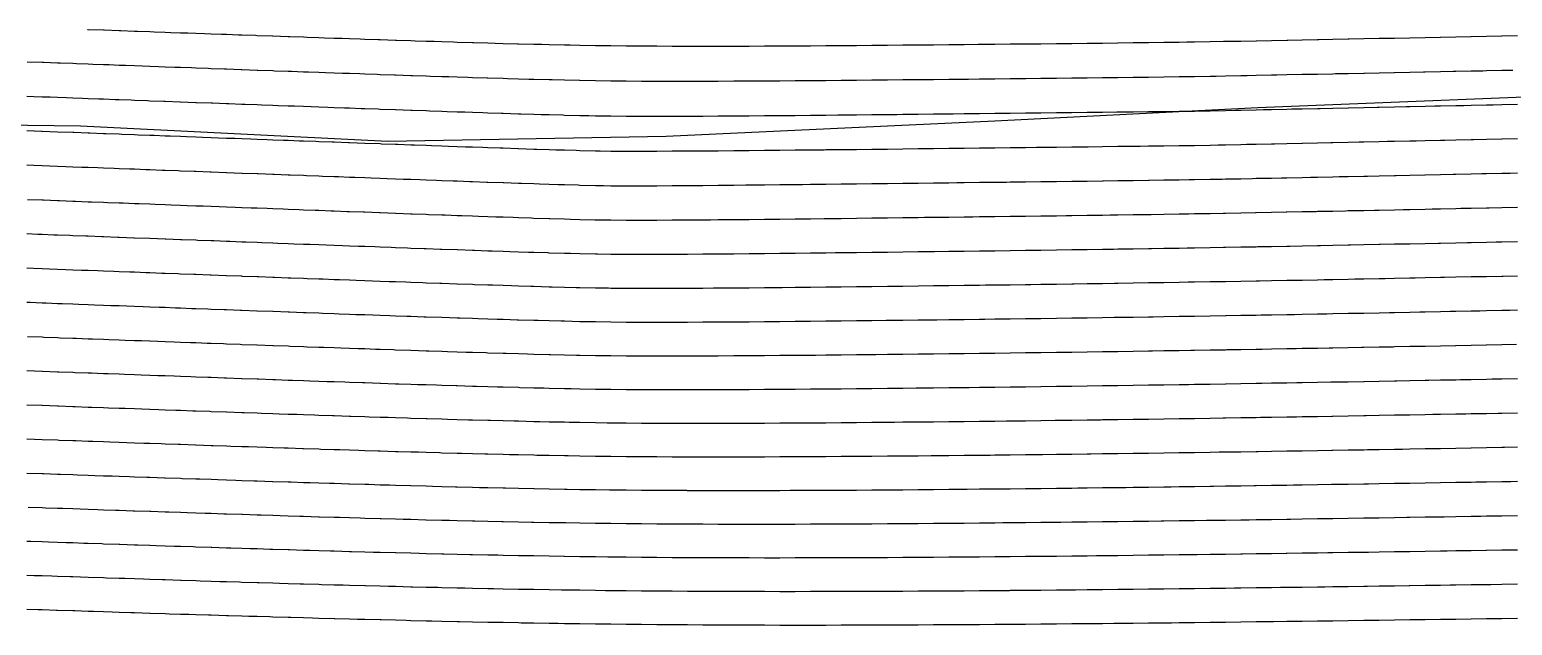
# Model space of a CAD drawing. Header units: metres. Extents: x 0 to 7092, y 40 to 458.
# Drawn here: x 582.7 to 887.8, y 40.5 to 163 of the extents above; entities that cross this region are included whole.
import ezdxf

# ---------------------------------------------------------------- set-up
doc = ezdxf.new("R2010")
doc.units = ezdxf.units.M

msp = doc.modelspace()

# ---------------------------------------------------------------- linework, layer by layer
at = {"color": 1}
msp.add_lwpolyline([(533.2, 143.97), (593.17, 143.22), (593.17, 143.22), (593.17, 143.22), (593.17, 143.22), (593.17, 143.22), (593.17, 143.22), (656.37, 140.05), (656.37, 140.05), (656.37, 140.05), (656.37, 140.05), (656.37, 140.05), (713.64, 141.08), (713.64, 141.08), (713.64, 141.08), (713.64, 141.08), (713.64, 141.08), (713.64, 141.08), (781.3, 144.23), (781.3, 144.23), (781.3, 144.23), (781.3, 144.23), (781.3, 144.23), (835.43, 146.99), (835.43, 146.99), (835.43, 146.99), (835.43, 146.99), (891.99, 149.23)], dxfattribs=at)
at = {"layer": 'Contour_Level_10'}
msp.add_lwpolyline([(888.81, 133.48), (887.36, 133.45), (885.65, 133.41), (882.48, 133.35), (881.48, 133.33), (879.32, 133.28), (876.16, 133.22), (875.61, 133.2), (873, 133.15), (869.84, 133.08), (869.74, 133.08), (866.68, 133.02), (863.88, 132.96), (863.51, 132.95), (860.35, 132.88), (858.01, 132.83), (857.19, 132.82), (854.03, 132.75), (852.13, 132.71), (850.87, 132.69), (847.71, 132.62), (846.23, 132.59), (844.54, 132.55), (841.38, 132.49), (840.3, 132.47), (838.22, 132.42), (835.06, 132.36), (834.29, 132.34), (831.9, 132.29), (828.73, 132.23), (828.07, 132.22), (825.57, 132.17), (822.41, 132.12), (821.25, 132.1), (819.25, 132.06), (816.09, 132.02), (813.05, 131.97), (812.93, 131.97), (809.76, 131.93), (806.6, 131.89), (803.62, 131.85), (803.44, 131.85), (800.28, 131.81), (797.12, 131.77), (793.96, 131.73), (793.74, 131.73), (790.79, 131.69), (787.63, 131.65), (784.47, 131.61), (783.67, 131.6), (781.31, 131.57), (778.15, 131.54), (774.98, 131.5), (773.47, 131.48), (771.82, 131.46), (768.66, 131.42), (765.5, 131.39), (763.14, 131.36), (762.34, 131.35), (759.18, 131.31), (756.01, 131.27), (752.85, 131.24), (752.6, 131.23), (749.69, 131.2), (746.53, 131.16), (743.37, 131.13), (741.7, 131.11), (740.21, 131.09), (737.04, 131.06), (733.88, 131.03), (730.72, 130.99), (730.07, 130.99), (727.56, 130.96), (724.4, 130.93), (721.23, 130.91), (718.07, 130.88), (716.12, 130.86), (714.91, 130.86), (711.75, 130.84), (708.59, 130.82), (705.43, 130.82), (702.26, 130.84), (700.76, 130.86), (699.1, 130.9), (695.94, 130.98), (695.57, 130.99), (692.78, 131.07), (691.45, 131.11), (689.62, 131.17), (687.6, 131.23), (686.46, 131.27), (683.9, 131.36), (683.29, 131.38), (680.3, 131.48), (680.13, 131.49), (676.97, 131.6), (676.76, 131.6), (673.81, 131.71), (673.28, 131.73), (670.65, 131.82), (669.83, 131.85), (667.48, 131.93), (666.41, 131.97), (664.32, 132.05), (663.02, 132.1), (661.16, 132.16), (659.65, 132.22), (658, 132.28), (656.29, 132.34), (654.84, 132.4), (652.94, 132.47), (651.68, 132.51), (649.6, 132.59), (648.51, 132.63), (646.27, 132.71), (645.35, 132.75), (642.95, 132.83), (642.19, 132.86), (639.64, 132.96), (639.03, 132.98), (636.33, 133.08), (635.87, 133.1), (633.02, 133.2), (632.71, 133.22), (629.72, 133.33), (629.54, 133.33), (626.42, 133.45), (626.38, 133.45), (623.22, 133.57), (623.12, 133.57), (620.06, 133.69), (619.82, 133.7), (616.9, 133.81), (616.53, 133.82), (613.73, 133.92), (613.23, 133.94), (610.57, 134.04), (609.94, 134.07), (607.41, 134.16), (606.64, 134.19), (604.25, 134.28), (603.35, 134.31), (601.09, 134.4), (600.06, 134.44), (597.93, 134.52), (596.76, 134.56), (594.76, 134.63), (593.47, 134.68), (591.6, 134.75), (590.17, 134.8), (588.44, 134.87), (586.88, 134.93), (585.28, 134.99), (583.58, 135.05), (582.12, 135.11)], dxfattribs=at)
at = {"layer": 'Contour_Level_11'}
msp.add_lwpolyline([(888.81, 126.43), (885.65, 126.36), (883.04, 126.31), (882.48, 126.3), (879.32, 126.23), (877.15, 126.19), (876.16, 126.17), (873, 126.1), (871.26, 126.06), (869.84, 126.03), (866.68, 125.97), (865.36, 125.94), (863.51, 125.9), (860.35, 125.84), (859.42, 125.82), (857.19, 125.77), (854.03, 125.71), (853.45, 125.69), (850.87, 125.64), (847.71, 125.58), (847.41, 125.57), (844.54, 125.51), (841.38, 125.45), (841.27, 125.45), (838.22, 125.39), (835.06, 125.33), (834.95, 125.32), (831.9, 125.27), (828.73, 125.21), (828.3, 125.2), (825.57, 125.15), (822.41, 125.1), (821.13, 125.08), (819.25, 125.05), (816.09, 125), (813.47, 124.95), (812.93, 124.95), (809.76, 124.9), (806.6, 124.85), (805.06, 124.83), (803.44, 124.81), (800.28, 124.77), (797.12, 124.72), (796, 124.71), (793.96, 124.68), (790.79, 124.64), (787.63, 124.6), (786.51, 124.59), (784.47, 124.56), (781.31, 124.52), (778.15, 124.48), (776.76, 124.46), (774.98, 124.44), (771.82, 124.4), (768.66, 124.36), (766.8, 124.34), (765.5, 124.32), (762.34, 124.28), (759.18, 124.25), (756.65, 124.22), (756.01, 124.21), (752.85, 124.17), (749.69, 124.13), (746.53, 124.1), (746.2, 124.09), (743.37, 124.06), (740.21, 124.02), (737.04, 123.99), (735.21, 123.97), (733.88, 123.96), (730.72, 123.92), (727.56, 123.89), (724.4, 123.86), (722.79, 123.85), (721.23, 123.83), (718.07, 123.81), (714.91, 123.79), (711.75, 123.77), (708.59, 123.76), (705.43, 123.77), (702.26, 123.79), (699.1, 123.84), (698.97, 123.85), (695.94, 123.92), (694, 123.97), (692.78, 124), (689.76, 124.09), (689.62, 124.1), (686.46, 124.2), (685.88, 124.22), (683.29, 124.3), (682.18, 124.34), (680.13, 124.41), (678.59, 124.46), (676.97, 124.52), (675.07, 124.59), (673.81, 124.63), (671.6, 124.71), (670.65, 124.74), (668.17, 124.83), (667.48, 124.86), (664.78, 124.95), (664.32, 124.97), (661.4, 125.08), (661.16, 125.09), (658.05, 125.2), (658, 125.2), (654.84, 125.32), (654.71, 125.32), (651.68, 125.44), (651.38, 125.45), (648.51, 125.55), (648.06, 125.57), (645.35, 125.67), (644.75, 125.69), (642.19, 125.79), (641.44, 125.82), (639.03, 125.91), (638.14, 125.94), (635.87, 126.02), (634.85, 126.06), (632.71, 126.14), (631.55, 126.19), (629.54, 126.26), (628.26, 126.31), (626.38, 126.38), (624.97, 126.43), (623.22, 126.5), (621.68, 126.56), (620.06, 126.62), (618.4, 126.68), (616.9, 126.73), (615.11, 126.8), (613.73, 126.85), (611.83, 126.92), (610.57, 126.97), (608.54, 127.05), (607.41, 127.09), (605.26, 127.17), (604.25, 127.21), (601.97, 127.29), (601.09, 127.33), (598.69, 127.42), (597.93, 127.45), (595.4, 127.54), (594.76, 127.56), (592.11, 127.66), (591.6, 127.68), (588.82, 127.79), (588.44, 127.8), (585.54, 127.91), (585.28, 127.92), (582.25, 128.03)], dxfattribs=at)
at = {"layer": 'Contour_Level_12'}
msp.add_lwpolyline([(888.81, 119.38), (885.65, 119.32), (884.48, 119.29), (882.48, 119.25), (879.32, 119.18), (878.56, 119.17), (876.16, 119.12), (873, 119.05), (872.61, 119.05), (869.84, 118.99), (866.68, 118.92), (866.63, 118.92), (863.51, 118.86), (860.6, 118.8), (860.35, 118.79), (857.19, 118.73), (854.51, 118.68), (854.03, 118.67), (850.87, 118.6), (848.32, 118.55), (847.71, 118.54), (844.54, 118.48), (841.97, 118.43), (841.38, 118.42), (838.22, 118.36), (835.38, 118.31), (835.06, 118.3), (831.9, 118.24), (828.73, 118.19), (828.36, 118.18), (825.57, 118.14), (822.41, 118.09), (820.88, 118.06), (819.25, 118.03), (816.09, 117.98), (813.55, 117.94), (812.93, 117.93), (809.76, 117.88), (806.6, 117.83), (805.68, 117.81), (803.44, 117.78), (800.28, 117.73), (797.16, 117.69), (797.12, 117.69), (793.96, 117.65), (790.79, 117.6), (788.09, 117.57), (787.63, 117.56), (784.47, 117.52), (781.31, 117.48), (778.65, 117.44), (778.15, 117.44), (774.98, 117.4), (771.82, 117.36), (768.91, 117.32), (768.66, 117.32), (765.5, 117.28), (762.34, 117.24), (759.18, 117.2), (758.9, 117.2), (756.01, 117.16), (752.85, 117.13), (749.69, 117.09), (748.53, 117.08), (746.53, 117.05), (743.37, 117.02), (740.21, 116.98), (737.55, 116.95), (737.04, 116.95), (733.88, 116.91), (730.72, 116.88), (727.56, 116.85), (724.95, 116.83), (724.4, 116.82), (721.23, 116.8), (718.07, 116.78), (714.91, 116.76), (711.75, 116.75), (708.59, 116.75), (705.43, 116.76), (702.26, 116.79), (699.55, 116.83), (699.1, 116.84), (695.94, 116.9), (693.96, 116.95), (692.78, 116.98), (689.62, 117.07), (689.42, 117.08), (686.46, 117.16), (685.37, 117.2), (683.29, 117.26), (681.53, 117.32), (680.13, 117.37), (677.85, 117.44), (676.97, 117.47), (674.26, 117.57), (673.81, 117.58), (670.74, 117.69), (670.65, 117.69), (667.48, 117.81), (667.27, 117.81), (664.32, 117.92), (663.85, 117.94), (661.16, 118.03), (660.45, 118.06), (658, 118.15), (657.07, 118.18), (654.84, 118.26), (653.71, 118.31), (651.68, 118.38), (650.37, 118.43), (648.51, 118.5), (647.04, 118.55), (645.35, 118.61), (643.71, 118.68), (642.19, 118.73), (640.4, 118.8), (639.03, 118.85), (637.08, 118.92), (635.87, 118.97), (633.78, 119.05), (632.71, 119.09), (630.48, 119.17), (629.54, 119.2), (627.18, 119.29), (626.38, 119.32), (623.89, 119.41), (623.22, 119.44), (620.59, 119.54), (620.06, 119.56), (617.3, 119.66), (616.9, 119.68), (614.01, 119.78), (613.73, 119.79), (610.72, 119.91), (610.57, 119.91), (607.43, 120.03), (607.41, 120.03), (604.25, 120.15), (604.14, 120.15), (601.09, 120.27), (600.86, 120.28), (597.93, 120.39), (597.57, 120.4), (594.76, 120.5), (594.28, 120.52), (591.6, 120.62), (590.99, 120.65), (588.44, 120.74), (587.7, 120.77), (585.28, 120.86), (584.41, 120.89), (582.12, 120.98)], dxfattribs=at)
at = {"layer": 'Contour_Level_13'}
msp.add_lwpolyline([(888.81, 112.33), (885.86, 112.27), (885.65, 112.27), (882.48, 112.2), (879.86, 112.15), (879.32, 112.14), (876.16, 112.07), (873.83, 112.03), (873, 112.01), (869.84, 111.95), (867.75, 111.9), (866.68, 111.88), (863.51, 111.82), (861.61, 111.78), (860.35, 111.76), (857.19, 111.69), (855.39, 111.66), (854.03, 111.63), (850.87, 111.57), (849.04, 111.53), (847.71, 111.51), (844.54, 111.45), (842.52, 111.41), (841.38, 111.39), (838.22, 111.33), (835.74, 111.29), (835.06, 111.28), (831.9, 111.22), (828.73, 111.17), (828.59, 111.17), (825.57, 111.12), (822.41, 111.06), (821.07, 111.04), (819.25, 111.01), (816.09, 110.96), (813.69, 110.92), (812.93, 110.91), (809.76, 110.86), (806.6, 110.81), (805.92, 110.8), (803.44, 110.76), (800.28, 110.71), (797.58, 110.67), (797.12, 110.67), (793.96, 110.62), (790.79, 110.58), (788.72, 110.55), (787.63, 110.53), (784.47, 110.49), (781.31, 110.45), (779.41, 110.43), (778.15, 110.41), (774.98, 110.37), (771.82, 110.33), (769.72, 110.3), (768.66, 110.29), (765.5, 110.25), (762.34, 110.21), (759.64, 110.18), (759.18, 110.17), (756.01, 110.14), (752.85, 110.1), (749.69, 110.06), (749.04, 110.06), (746.53, 110.03), (743.37, 109.99), (740.21, 109.96), (737.56, 109.93), (737.04, 109.93), (733.88, 109.9), (730.72, 109.87), (727.56, 109.84), (724.4, 109.82), (723.44, 109.81), (721.23, 109.8), (718.07, 109.78), (714.91, 109.77), (711.75, 109.76), (708.59, 109.76), (705.43, 109.78), (702.26, 109.8), (701.82, 109.81), (699.1, 109.85), (695.94, 109.91), (695.13, 109.93), (692.78, 109.99), (690.19, 110.06), (689.62, 110.07), (686.46, 110.16), (685.85, 110.18), (683.29, 110.26), (681.82, 110.3), (680.13, 110.36), (677.97, 110.43), (676.97, 110.46), (674.25, 110.55), (673.81, 110.56), (670.65, 110.67), (670.63, 110.67), (667.48, 110.78), (667.07, 110.8), (664.32, 110.89), (663.57, 110.92), (661.16, 111), (660.1, 111.04), (658, 111.12), (656.67, 111.17), (654.84, 111.23), (653.26, 111.29), (651.68, 111.35), (649.86, 111.41), (648.51, 111.46), (646.49, 111.53), (645.35, 111.58), (643.13, 111.66), (642.19, 111.69), (639.78, 111.78), (639.03, 111.81), (636.44, 111.9), (635.87, 111.92), (633.1, 112.03), (632.71, 112.04), (629.78, 112.15), (629.54, 112.16), (626.45, 112.27), (626.38, 112.28), (623.22, 112.39), (623.14, 112.4), (620.06, 112.51), (619.82, 112.52), (616.9, 112.63), (616.51, 112.64), (613.73, 112.75), (613.21, 112.77), (610.57, 112.86), (609.9, 112.89), (607.41, 112.98), (606.6, 113.01), (604.25, 113.1), (603.3, 113.14), (601.09, 113.22), (600, 113.26), (597.93, 113.34), (596.7, 113.38), (594.76, 113.45), (593.4, 113.5), (591.6, 113.57), (590.1, 113.63), (588.44, 113.69), (586.8, 113.75), (585.28, 113.81), (583.5, 113.87), (582.12, 113.93)], dxfattribs=at)
at = {"layer": 'Contour_Level_14'}
msp.add_lwpolyline([(888.81, 105.29), (887.23, 105.26), (885.65, 105.22), (882.48, 105.16), (881.12, 105.13), (879.32, 105.1), (876.16, 105.03), (874.97, 105.01), (873, 104.97), (869.84, 104.91), (868.77, 104.89), (866.68, 104.84), (863.51, 104.78), (862.5, 104.76), (860.35, 104.72), (857.19, 104.66), (856.13, 104.64), (854.03, 104.6), (850.87, 104.54), (849.64, 104.52), (847.71, 104.48), (844.54, 104.42), (842.97, 104.39), (841.38, 104.36), (838.22, 104.31), (836.08, 104.27), (835.06, 104.25), (831.9, 104.2), (828.91, 104.15), (828.73, 104.14), (825.57, 104.09), (822.41, 104.04), (821.48, 104.02), (819.25, 103.99), (816.09, 103.94), (813.85, 103.9), (812.93, 103.89), (809.76, 103.84), (806.6, 103.79), (805.88, 103.78), (803.44, 103.74), (800.28, 103.69), (797.48, 103.65), (797.12, 103.65), (793.96, 103.61), (790.79, 103.56), (788.58, 103.53), (787.63, 103.52), (784.47, 103.48), (781.31, 103.44), (779.21, 103.41), (778.15, 103.39), (774.98, 103.35), (771.82, 103.32), (769.36, 103.29), (768.66, 103.28), (765.5, 103.24), (762.34, 103.2), (759.18, 103.16), (758.97, 103.16), (756.01, 103.13), (752.85, 103.09), (749.69, 103.06), (747.77, 103.04), (746.53, 103.03), (743.37, 102.99), (740.21, 102.96), (737.04, 102.93), (735.03, 102.92), (733.88, 102.91), (730.72, 102.88), (727.56, 102.86), (724.4, 102.84), (721.23, 102.82), (718.07, 102.81), (714.91, 102.8), (711.75, 102.79), (708.59, 102.8), (705.43, 102.81), (702.26, 102.84), (699.1, 102.89), (697.59, 102.92), (695.94, 102.95), (692.78, 103.02), (692.04, 103.04), (689.62, 103.1), (687.32, 103.16), (686.46, 103.19), (683.29, 103.28), (682.99, 103.29), (680.13, 103.37), (678.93, 103.41), (676.97, 103.47), (675.02, 103.53), (673.81, 103.57), (671.23, 103.65), (670.65, 103.67), (667.53, 103.78), (667.48, 103.78), (664.32, 103.89), (663.91, 103.9), (661.16, 104), (660.34, 104.02), (658, 104.11), (656.81, 104.15), (654.84, 104.22), (653.31, 104.27), (651.68, 104.33), (649.84, 104.39), (648.51, 104.44), (646.4, 104.52), (645.35, 104.55), (642.98, 104.64), (642.19, 104.67), (639.57, 104.76), (639.03, 104.78), (636.18, 104.89), (635.87, 104.9), (632.8, 105.01), (632.71, 105.01), (629.54, 105.13), (629.43, 105.13), (626.38, 105.24), (626.07, 105.26), (623.22, 105.36), (622.72, 105.38), (620.06, 105.48), (619.37, 105.5), (616.9, 105.59), (616.03, 105.62), (613.73, 105.71), (612.69, 105.75), (610.57, 105.83), (609.36, 105.87), (607.41, 105.94), (606.03, 105.99), (604.25, 106.06), (602.7, 106.12), (601.09, 106.18), (599.38, 106.24), (597.93, 106.29), (596.06, 106.36), (594.76, 106.41), (592.74, 106.49), (591.6, 106.53), (589.42, 106.61), (588.44, 106.65), (586.11, 106.73), (585.28, 106.76), (582.79, 106.86), (582.12, 106.88)], dxfattribs=at)
at = {"layer": 'Contour_Level_15'}
msp.add_lwpolyline([(888.61, 98.24), (885.65, 98.18), (882.48, 98.12), (882.36, 98.11), (879.32, 98.05), (876.16, 97.99), (876.07, 97.99), (873, 97.93), (869.84, 97.87), (869.72, 97.87), (866.68, 97.81), (863.51, 97.75), (863.29, 97.74), (860.35, 97.69), (857.19, 97.63), (856.76, 97.62), (854.03, 97.57), (850.87, 97.51), (850.1, 97.5), (847.71, 97.45), (844.54, 97.4), (843.28, 97.38), (841.38, 97.34), (838.22, 97.29), (836.27, 97.25), (835.06, 97.23), (831.9, 97.18), (829.06, 97.13), (828.73, 97.12), (825.57, 97.07), (822.41, 97.02), (821.64, 97.01), (819.25, 96.97), (816.09, 96.92), (813.71, 96.88), (812.93, 96.87), (809.76, 96.82), (806.6, 96.78), (805.46, 96.76), (803.44, 96.73), (800.28, 96.69), (797.12, 96.64), (796.83, 96.64), (793.96, 96.6), (790.79, 96.55), (787.74, 96.51), (787.63, 96.51), (784.47, 96.47), (781.31, 96.43), (778.15, 96.39), (778.11, 96.39), (774.98, 96.35), (771.82, 96.31), (768.66, 96.28), (767.86, 96.27), (765.5, 96.24), (762.34, 96.2), (759.18, 96.17), (756.8, 96.14), (756.01, 96.14), (752.85, 96.1), (749.69, 96.07), (746.53, 96.04), (744.39, 96.02), (743.37, 96.01), (740.21, 95.98), (737.04, 95.96), (733.88, 95.93), (730.72, 95.91), (728.34, 95.9), (727.56, 95.89), (724.4, 95.88), (721.23, 95.86), (718.07, 95.85), (714.91, 95.85), (711.75, 95.85), (708.59, 95.86), (705.43, 95.87), (702.26, 95.9), (702.15, 95.9), (699.1, 95.94), (695.94, 96.01), (695.22, 96.02), (692.78, 96.07), (689.89, 96.14), (689.62, 96.15), (686.46, 96.23), (685.16, 96.27), (683.29, 96.32), (680.75, 96.39), (680.13, 96.41), (676.97, 96.5), (676.57, 96.51), (673.81, 96.6), (672.55, 96.64), (670.65, 96.7), (668.66, 96.76), (667.48, 96.8), (664.86, 96.88), (664.32, 96.9), (661.16, 97.01), (661.14, 97.01), (658, 97.11), (657.48, 97.13), (654.84, 97.22), (653.87, 97.25), (651.68, 97.33), (650.29, 97.38), (648.51, 97.44), (646.76, 97.5), (645.35, 97.55), (643.25, 97.62), (642.19, 97.66), (639.77, 97.74), (639.03, 97.77), (636.3, 97.87), (635.87, 97.88), (632.86, 97.99), (632.71, 98), (629.54, 98.11), (629.43, 98.11), (626.38, 98.22), (626.01, 98.24), (623.22, 98.34), (622.61, 98.36), (620.06, 98.45), (619.21, 98.48), (616.9, 98.57), (615.83, 98.61), (613.73, 98.68), (612.45, 98.73), (610.57, 98.8), (609.08, 98.85), (607.41, 98.91), (605.71, 98.98), (604.25, 99.03), (602.35, 99.1), (601.09, 99.15), (599, 99.22), (597.93, 99.26), (595.65, 99.35), (594.76, 99.38), (592.3, 99.47), (591.6, 99.49), (588.96, 99.59), (588.44, 99.61), (585.61, 99.71), (585.28, 99.73), (582.28, 99.84)], dxfattribs=at)
at = {"layer": 'Contour_Level_16'}
msp.add_lwpolyline([(888.81, 91.2), (885.65, 91.14), (883.6, 91.1), (882.48, 91.07), (879.32, 91.01), (877.13, 90.97), (876.16, 90.95), (873, 90.89), (870.6, 90.85), (869.84, 90.84), (866.68, 90.78), (863.99, 90.73), (863.51, 90.72), (860.35, 90.66), (857.28, 90.6), (857.19, 90.6), (854.03, 90.54), (850.87, 90.49), (850.44, 90.48), (847.71, 90.43), (844.54, 90.38), (843.43, 90.36), (841.38, 90.32), (838.22, 90.27), (836.25, 90.23), (835.06, 90.21), (831.9, 90.16), (828.86, 90.11), (828.73, 90.11), (825.57, 90.06), (822.41, 90.01), (821.17, 89.99), (819.25, 89.96), (816.09, 89.91), (813.06, 89.86), (812.93, 89.86), (809.76, 89.82), (806.6, 89.77), (804.54, 89.74), (803.44, 89.73), (800.28, 89.68), (797.12, 89.64), (795.6, 89.62), (793.96, 89.6), (790.79, 89.56), (787.63, 89.51), (786.14, 89.5), (784.47, 89.47), (781.31, 89.44), (778.15, 89.4), (776.03, 89.37), (774.98, 89.36), (771.82, 89.32), (768.66, 89.29), (765.5, 89.25), (765.08, 89.25), (762.34, 89.22), (759.18, 89.19), (756.01, 89.16), (752.85, 89.13), (752.81, 89.13), (749.69, 89.1), (746.53, 89.07), (743.37, 89.04), (740.21, 89.02), (737.61, 89), (737.04, 89), (733.88, 88.98), (730.72, 88.96), (727.56, 88.95), (724.4, 88.94), (721.23, 88.93), (718.07, 88.92), (714.91, 88.92), (711.75, 88.93), (708.59, 88.94), (705.43, 88.96), (702.26, 88.99), (701.12, 89), (699.1, 89.03), (695.94, 89.09), (694.09, 89.13), (692.78, 89.15), (689.62, 89.22), (688.53, 89.25), (686.46, 89.3), (683.56, 89.37), (683.29, 89.38), (680.13, 89.46), (678.98, 89.5), (676.97, 89.55), (674.63, 89.62), (673.81, 89.64), (670.65, 89.74), (670.46, 89.74), (667.48, 89.83), (666.44, 89.86), (664.32, 89.93), (662.52, 89.99), (661.16, 90.03), (658.68, 90.11), (658, 90.13), (654.91, 90.23), (654.84, 90.24), (651.68, 90.34), (651.21, 90.36), (648.51, 90.45), (647.55, 90.48), (645.35, 90.55), (643.93, 90.6), (642.19, 90.66), (640.35, 90.73), (639.03, 90.77), (636.79, 90.85), (635.87, 90.88), (633.26, 90.97), (632.71, 90.99), (629.76, 91.1), (629.54, 91.1), (626.38, 91.22), (626.27, 91.22), (623.22, 91.33), (622.8, 91.34), (620.06, 91.44), (619.35, 91.47), (616.9, 91.55), (615.9, 91.59), (613.73, 91.67), (612.47, 91.71), (610.57, 91.78), (609.05, 91.83), (607.41, 91.89), (605.64, 91.96), (604.25, 92.01), (602.24, 92.08), (601.09, 92.12), (598.84, 92.2), (597.93, 92.24), (595.45, 92.33), (594.76, 92.35), (592.07, 92.45), (591.6, 92.47), (588.69, 92.57), (588.44, 92.58), (585.32, 92.7), (585.28, 92.7), (582.12, 92.81)], dxfattribs=at)
at = {"layer": 'Contour_Level_17'}
msp.add_lwpolyline([(888.81, 84.15), (885.65, 84.09), (884.86, 84.08), (882.48, 84.03), (879.32, 83.98), (878.18, 83.95), (876.16, 83.92), (873, 83.86), (871.44, 83.83), (869.84, 83.8), (866.68, 83.75), (864.62, 83.71), (863.51, 83.69), (860.35, 83.63), (857.69, 83.59), (857.19, 83.58), (854.03, 83.52), (850.87, 83.47), (850.63, 83.46), (847.71, 83.41), (844.54, 83.36), (843.4, 83.34), (841.38, 83.31), (838.22, 83.25), (835.98, 83.22), (835.06, 83.2), (831.9, 83.15), (828.73, 83.1), (828.31, 83.09), (825.57, 83.05), (822.41, 83), (820.33, 82.97), (819.25, 82.95), (816.09, 82.91), (812.93, 82.86), (811.94, 82.85), (809.76, 82.82), (806.6, 82.77), (803.44, 82.73), (803.1, 82.72), (800.28, 82.69), (797.12, 82.64), (793.96, 82.6), (793.74, 82.6), (790.79, 82.56), (787.63, 82.52), (784.47, 82.49), (783.73, 82.48), (781.31, 82.45), (778.15, 82.41), (774.98, 82.38), (772.85, 82.35), (771.82, 82.34), (768.66, 82.31), (765.5, 82.28), (762.34, 82.25), (760.66, 82.23), (759.18, 82.22), (756.01, 82.19), (752.85, 82.16), (749.69, 82.14), (746.53, 82.11), (745.84, 82.11), (743.37, 82.09), (740.21, 82.07), (737.04, 82.05), (733.88, 82.04), (730.72, 82.03), (727.56, 82.02), (724.4, 82.01), (721.23, 82.01), (718.07, 82.01), (714.91, 82.01), (711.75, 82.02), (708.59, 82.04), (705.43, 82.07), (702.26, 82.1), (701.53, 82.11), (699.1, 82.14), (695.94, 82.19), (693.68, 82.23), (692.78, 82.25), (689.62, 82.31), (687.66, 82.35), (686.46, 82.38), (683.29, 82.46), (682.39, 82.48), (680.13, 82.53), (677.55, 82.6), (676.97, 82.62), (673.81, 82.7), (673, 82.72), (670.65, 82.79), (668.67, 82.85), (667.48, 82.88), (664.48, 82.97), (664.32, 82.97), (661.16, 83.07), (660.42, 83.09), (658, 83.17), (656.46, 83.22), (654.84, 83.27), (652.58, 83.34), (651.68, 83.37), (648.77, 83.46), (648.51, 83.47), (645.35, 83.57), (645.02, 83.59), (642.19, 83.68), (641.31, 83.71), (639.03, 83.79), (637.65, 83.83), (635.87, 83.89), (634.02, 83.95), (632.71, 84), (630.42, 84.08), (629.54, 84.11), (626.84, 84.2), (626.38, 84.22), (623.29, 84.32), (623.22, 84.33), (620.06, 84.44), (619.76, 84.45), (616.9, 84.55), (616.25, 84.57), (613.73, 84.66), (612.76, 84.69), (610.57, 84.77), (609.28, 84.82), (607.41, 84.88), (605.81, 84.94), (604.25, 85), (602.36, 85.06), (601.09, 85.11), (598.91, 85.19), (597.93, 85.22), (595.47, 85.31), (594.76, 85.33), (592.05, 85.43), (591.6, 85.45), (588.63, 85.56), (588.44, 85.56), (585.28, 85.68), (585.21, 85.68), (582.12, 85.79)], dxfattribs=at)
at = {"layer": 'Contour_Level_18'}
msp.add_lwpolyline([(888.81, 77.11), (886.16, 77.06), (885.65, 77.05), (882.48, 76.99), (879.32, 76.94), (879.23, 76.94), (876.16, 76.88), (873, 76.83), (872.24, 76.81), (869.84, 76.77), (866.68, 76.72), (865.17, 76.69), (863.51, 76.66), (860.35, 76.61), (857.99, 76.57), (857.19, 76.55), (854.03, 76.5), (850.87, 76.45), (850.67, 76.44), (847.71, 76.4), (844.54, 76.34), (843.17, 76.32), (841.38, 76.29), (838.22, 76.24), (835.46, 76.2), (835.06, 76.19), (831.9, 76.14), (828.73, 76.09), (827.47, 76.08), (825.57, 76.05), (822.41, 76), (819.25, 75.95), (819.14, 75.95), (816.09, 75.91), (812.93, 75.86), (810.36, 75.83), (809.76, 75.82), (806.6, 75.78), (803.44, 75.74), (801.06, 75.71), (800.28, 75.7), (797.12, 75.66), (793.96, 75.62), (791.12, 75.58), (790.79, 75.58), (787.63, 75.54), (784.47, 75.51), (781.31, 75.47), (780.31, 75.46), (778.15, 75.44), (774.98, 75.4), (771.82, 75.37), (768.66, 75.34), (768.21, 75.34), (765.5, 75.31), (762.34, 75.28), (759.18, 75.26), (756.01, 75.23), (753.65, 75.21), (752.85, 75.21), (749.69, 75.19), (746.53, 75.17), (743.37, 75.15), (740.21, 75.13), (737.04, 75.12), (733.88, 75.11), (730.72, 75.1), (727.56, 75.09), (724.4, 75.09), (721.23, 75.09), (718.07, 75.1), (714.91, 75.11), (711.75, 75.13), (708.59, 75.15), (705.43, 75.17), (702.26, 75.21), (701.84, 75.21), (699.1, 75.25), (695.94, 75.3), (693.49, 75.34), (692.78, 75.35), (689.62, 75.41), (687.04, 75.46), (686.46, 75.47), (683.29, 75.54), (681.45, 75.58), (680.13, 75.61), (676.97, 75.69), (676.35, 75.71), (673.81, 75.77), (671.59, 75.83), (670.65, 75.85), (667.48, 75.94), (667.06, 75.95), (664.32, 76.03), (662.72, 76.08), (661.16, 76.12), (658.52, 76.2), (658, 76.21), (654.84, 76.31), (654.42, 76.32), (651.68, 76.41), (650.43, 76.44), (648.51, 76.5), (646.51, 76.57), (645.35, 76.6), (642.65, 76.69), (642.19, 76.71), (639.03, 76.81), (638.85, 76.81), (635.87, 76.91), (635.1, 76.94), (632.71, 77.02), (631.39, 77.06), (629.54, 77.12), (627.72, 77.18), (626.38, 77.23), (624.07, 77.31), (623.22, 77.34), (620.45, 77.43), (620.06, 77.44), (616.9, 77.55), (616.86, 77.55), (613.73, 77.66), (613.29, 77.68), (610.57, 77.77), (609.74, 77.8), (607.41, 77.88), (606.21, 77.92), (604.25, 77.99), (602.69, 78.05), (601.09, 78.1), (599.19, 78.17), (597.93, 78.21), (595.7, 78.29), (594.76, 78.32), (592.22, 78.41), (591.6, 78.44), (588.75, 78.54), (588.44, 78.55), (585.29, 78.66), (585.28, 78.66), (582.12, 78.77)], dxfattribs=at)
at = {"layer": 'Contour_Level_19'}
msp.add_lwpolyline([(888.81, 70.06), (887.48, 70.04), (885.65, 70.01), (882.48, 69.96), (880.27, 69.92), (879.32, 69.9), (876.16, 69.85), (873, 69.8), (873, 69.8), (869.84, 69.74), (866.68, 69.69), (865.65, 69.67), (863.51, 69.64), (860.35, 69.59), (858.18, 69.55), (857.19, 69.53), (854.03, 69.48), (850.87, 69.43), (850.56, 69.43), (847.71, 69.38), (844.54, 69.33), (842.75, 69.3), (841.38, 69.28), (838.22, 69.23), (835.06, 69.19), (834.69, 69.18), (831.9, 69.14), (828.73, 69.09), (826.32, 69.06), (825.57, 69.05), (822.41, 69), (819.25, 68.96), (817.55, 68.93), (816.09, 68.91), (812.93, 68.87), (809.76, 68.83), (808.28, 68.81), (806.6, 68.79), (803.44, 68.75), (800.28, 68.71), (798.37, 68.69), (797.12, 68.67), (793.96, 68.64), (790.79, 68.6), (787.63, 68.56), (787.62, 68.56), (784.47, 68.53), (781.31, 68.5), (778.15, 68.47), (775.58, 68.44), (774.98, 68.44), (771.82, 68.41), (768.66, 68.38), (765.5, 68.35), (762.34, 68.33), (761.26, 68.32), (759.18, 68.3), (756.01, 68.28), (752.85, 68.26), (749.69, 68.24), (746.53, 68.23), (743.37, 68.21), (740.21, 68.2), (739.17, 68.2), (737.04, 68.19), (733.88, 68.18), (730.72, 68.18), (727.56, 68.18), (724.4, 68.18), (721.23, 68.18), (718.07, 68.19), (717.95, 68.2), (714.91, 68.21), (711.75, 68.23), (708.59, 68.25), (705.43, 68.28), (702.26, 68.31), (701.98, 68.32), (699.1, 68.35), (695.94, 68.4), (693.31, 68.44), (692.78, 68.45), (689.62, 68.51), (686.5, 68.56), (686.46, 68.57), (683.29, 68.63), (680.62, 68.69), (680.13, 68.7), (676.97, 68.77), (675.29, 68.81), (673.81, 68.85), (670.65, 68.93), (670.3, 68.93), (667.48, 69.01), (665.6, 69.06), (664.32, 69.09), (661.16, 69.18), (661.09, 69.18), (658, 69.27), (656.75, 69.3), (654.84, 69.36), (652.52, 69.43), (651.68, 69.45), (648.51, 69.55), (648.4, 69.55), (645.35, 69.64), (644.37, 69.67), (642.19, 69.74), (640.42, 69.8), (639.03, 69.84), (636.52, 69.92), (635.87, 69.94), (632.71, 70.04), (632.68, 70.04), (629.54, 70.14), (628.88, 70.17), (626.38, 70.25), (625.13, 70.29), (623.22, 70.35), (621.42, 70.41), (620.06, 70.46), (617.73, 70.53), (616.9, 70.56), (614.07, 70.66), (613.73, 70.67), (610.57, 70.78), (610.44, 70.78), (607.41, 70.88), (606.83, 70.9), (604.25, 70.99), (603.24, 71.03), (601.09, 71.1), (599.67, 71.15), (597.93, 71.21), (596.12, 71.27), (594.76, 71.32), (592.58, 71.4), (591.6, 71.43), (589.05, 71.52), (588.44, 71.54), (585.54, 71.64), (585.28, 71.65), (582.12, 71.76)], dxfattribs=at)
at = {"layer": 'Contour_Level_20'}
msp.add_lwpolyline([(888.81, 63.02), (885.65, 62.97), (882.48, 62.92), (881.31, 62.9), (879.32, 62.87), (876.16, 62.82), (873.72, 62.78), (873, 62.77), (869.84, 62.72), (866.68, 62.66), (866.04, 62.65), (863.51, 62.61), (860.35, 62.56), (858.25, 62.53), (857.19, 62.51), (854.03, 62.47), (850.87, 62.42), (850.28, 62.41), (847.71, 62.37), (844.54, 62.32), (842.1, 62.29), (841.38, 62.27), (838.22, 62.23), (835.06, 62.18), (833.64, 62.16), (831.9, 62.14), (828.73, 62.09), (825.57, 62.05), (824.82, 62.04), (822.41, 62.01), (819.25, 61.96), (816.09, 61.92), (815.53, 61.92), (812.93, 61.88), (809.76, 61.84), (806.6, 61.8), (805.62, 61.79), (803.44, 61.77), (800.28, 61.73), (797.12, 61.69), (794.88, 61.67), (793.96, 61.66), (790.79, 61.63), (787.63, 61.59), (784.47, 61.56), (782.92, 61.55), (781.31, 61.53), (778.15, 61.5), (774.98, 61.47), (771.82, 61.45), (768.85, 61.42), (768.66, 61.42), (765.5, 61.4), (762.34, 61.38), (759.18, 61.36), (756.01, 61.34), (752.85, 61.32), (749.69, 61.3), (748.9, 61.3), (746.53, 61.29), (743.37, 61.28), (740.21, 61.27), (737.04, 61.26), (733.88, 61.26), (730.72, 61.26), (727.56, 61.26), (724.4, 61.27), (721.23, 61.28), (718.07, 61.29), (716.35, 61.3), (714.91, 61.31), (711.75, 61.33), (708.59, 61.35), (705.43, 61.38), (702.26, 61.42), (701.92, 61.42), (699.1, 61.46), (695.94, 61.5), (693.04, 61.55), (692.78, 61.55), (689.62, 61.6), (686.46, 61.66), (685.98, 61.67), (683.29, 61.72), (680.13, 61.79), (679.83, 61.79), (676.97, 61.85), (674.27, 61.92), (673.81, 61.93), (670.65, 62), (669.1, 62.04), (667.48, 62.08), (664.32, 62.16), (664.21, 62.16), (661.16, 62.24), (659.55, 62.29), (658, 62.33), (655.06, 62.41), (654.84, 62.41), (651.68, 62.5), (650.71, 62.53), (648.51, 62.59), (646.47, 62.65), (645.35, 62.69), (642.32, 62.78), (642.19, 62.78), (639.03, 62.88), (638.27, 62.9), (635.87, 62.97), (634.28, 63.02), (632.71, 63.07), (630.35, 63.15), (629.54, 63.17), (626.47, 63.27), (626.38, 63.27), (623.22, 63.37), (622.64, 63.39), (620.06, 63.48), (618.85, 63.52), (616.9, 63.58), (615.09, 63.64), (613.73, 63.68), (611.37, 63.76), (610.57, 63.79), (607.67, 63.89), (607.41, 63.89), (604.25, 64), (604, 64.01), (601.09, 64.11), (600.36, 64.13), (597.93, 64.21), (596.73, 64.26), (594.76, 64.32), (593.13, 64.38), (591.6, 64.43), (589.54, 64.5), (588.44, 64.54), (585.97, 64.62), (585.28, 64.65), (582.41, 64.75)], dxfattribs=at)
at = {"layer": 'Contour_Level_21'}
msp.add_lwpolyline([(888.81, 55.98), (885.65, 55.93), (882.48, 55.89), (882.34, 55.88), (879.32, 55.84), (876.16, 55.79), (874.39, 55.76), (873, 55.74), (869.84, 55.69), (866.68, 55.64), (866.36, 55.64), (863.51, 55.59), (860.35, 55.55), (858.19, 55.51), (857.19, 55.5), (854.03, 55.45), (850.87, 55.41), (849.83, 55.39), (847.71, 55.36), (844.54, 55.31), (841.38, 55.27), (841.23, 55.27), (838.22, 55.23), (835.06, 55.18), (832.29, 55.14), (831.9, 55.14), (828.73, 55.1), (825.57, 55.06), (822.92, 55.02), (822.41, 55.01), (819.25, 54.97), (816.09, 54.94), (812.98, 54.9), (812.93, 54.9), (809.76, 54.86), (806.6, 54.82), (803.44, 54.79), (802.23, 54.77), (800.28, 54.75), (797.12, 54.72), (793.96, 54.69), (790.79, 54.66), (790.34, 54.65), (787.63, 54.63), (784.47, 54.6), (781.31, 54.57), (778.15, 54.54), (776.47, 54.53), (774.98, 54.52), (771.82, 54.49), (768.66, 54.47), (765.5, 54.45), (762.34, 54.43), (759.18, 54.41), (757.9, 54.41), (756.01, 54.4), (752.85, 54.38), (749.69, 54.37), (746.53, 54.36), (743.37, 54.35), (740.21, 54.35), (737.04, 54.34), (733.88, 54.34), (730.72, 54.35), (727.56, 54.35), (724.4, 54.36), (721.23, 54.37), (718.07, 54.39), (715.02, 54.41), (714.91, 54.41), (711.75, 54.43), (708.59, 54.46), (705.43, 54.49), (702.26, 54.52), (701.65, 54.53), (699.1, 54.56), (695.94, 54.6), (692.78, 54.65), (692.65, 54.65), (689.62, 54.7), (686.46, 54.76), (685.39, 54.77), (683.29, 54.81), (680.13, 54.88), (679.03, 54.9), (676.97, 54.94), (673.81, 55.01), (673.26, 55.02), (670.65, 55.08), (667.91, 55.14), (667.48, 55.15), (664.32, 55.23), (662.87, 55.27), (661.16, 55.31), (658.05, 55.39), (658, 55.39), (654.84, 55.48), (653.43, 55.51), (651.68, 55.56), (648.94, 55.64), (648.51, 55.65), (645.35, 55.74), (644.59, 55.76), (642.19, 55.83), (640.34, 55.88), (639.03, 55.92), (636.18, 56.01), (635.87, 56.02), (632.71, 56.11), (632.1, 56.13), (629.54, 56.21), (628.08, 56.25), (626.38, 56.3), (624.12, 56.38), (623.22, 56.4), (620.2, 56.5), (620.06, 56.5), (616.9, 56.6), (616.34, 56.62), (613.73, 56.71), (612.52, 56.74), (610.57, 56.81), (608.73, 56.87), (607.41, 56.91), (604.97, 56.99), (604.25, 57.01), (601.23, 57.11), (601.09, 57.12), (597.93, 57.22), (597.53, 57.24), (594.76, 57.33), (593.85, 57.36), (591.6, 57.44), (590.19, 57.48), (588.44, 57.54), (586.55, 57.61), (585.28, 57.65), (582.93, 57.73), (582.12, 57.76)], dxfattribs=at)
at = {"layer": 'Contour_Level_22'}
msp.add_lwpolyline([(888.81, 48.95), (885.65, 48.9), (883.37, 48.86), (882.48, 48.85), (879.32, 48.81), (876.16, 48.76), (875.02, 48.74), (873, 48.71), (869.84, 48.67), (866.68, 48.62), (866.57, 48.62), (863.51, 48.57), (860.35, 48.53), (857.98, 48.5), (857.19, 48.48), (854.03, 48.44), (850.87, 48.4), (849.18, 48.37), (847.71, 48.35), (844.54, 48.31), (841.38, 48.27), (840.08, 48.25), (838.22, 48.22), (835.06, 48.18), (831.9, 48.14), (830.58, 48.13), (828.73, 48.1), (825.57, 48.06), (822.41, 48.03), (820.55, 48), (819.25, 47.99), (816.09, 47.95), (812.93, 47.91), (809.79, 47.88), (809.76, 47.88), (806.6, 47.85), (803.44, 47.81), (800.28, 47.78), (797.92, 47.76), (797.12, 47.75), (793.96, 47.72), (790.79, 47.69), (787.63, 47.66), (784.47, 47.64), (784.28, 47.63), (781.31, 47.61), (778.15, 47.59), (774.98, 47.56), (771.82, 47.54), (768.66, 47.52), (766.72, 47.51), (765.5, 47.5), (762.34, 47.49), (759.18, 47.47), (756.01, 47.46), (752.85, 47.45), (749.69, 47.44), (746.53, 47.43), (743.37, 47.43), (740.21, 47.42), (737.04, 47.42), (733.88, 47.43), (730.72, 47.43), (727.56, 47.44), (724.4, 47.45), (721.23, 47.46), (718.07, 47.48), (714.91, 47.5), (713.85, 47.51), (711.75, 47.53), (708.59, 47.55), (705.43, 47.59), (702.26, 47.62), (701.16, 47.63), (699.1, 47.66), (695.94, 47.7), (692.78, 47.75), (692.13, 47.76), (689.62, 47.8), (686.46, 47.85), (684.69, 47.88), (683.29, 47.9), (680.13, 47.96), (678.16, 48), (676.97, 48.03), (673.81, 48.09), (672.23, 48.13), (670.65, 48.16), (667.48, 48.23), (666.71, 48.25), (664.32, 48.3), (661.51, 48.37), (661.16, 48.38), (658, 48.46), (656.57, 48.5), (654.84, 48.54), (651.8, 48.62), (651.68, 48.62), (648.51, 48.71), (647.21, 48.74), (645.35, 48.79), (642.74, 48.86), (642.19, 48.88), (639.03, 48.97), (638.39, 48.99), (635.87, 49.06), (634.13, 49.11), (632.71, 49.15), (629.96, 49.23), (629.54, 49.25), (626.38, 49.34), (625.85, 49.36), (623.22, 49.44), (621.81, 49.48), (620.06, 49.53), (617.82, 49.6), (616.9, 49.63), (613.88, 49.73), (613.73, 49.73), (610.57, 49.83), (609.98, 49.85), (607.41, 49.93), (606.13, 49.97), (604.25, 50.03), (602.3, 50.1), (601.09, 50.14), (598.51, 50.22), (597.93, 50.24), (594.76, 50.34), (594.75, 50.34), (591.6, 50.45), (591.01, 50.47), (588.44, 50.55), (587.3, 50.59), (585.28, 50.66), (583.61, 50.71), (582.12, 50.76)], dxfattribs=at)
at = {"layer": 'Contour_Level_23'}
msp.add_lwpolyline([(888.81, 41.91), (885.65, 41.86), (884.39, 41.85), (882.48, 41.82), (879.32, 41.78), (876.16, 41.73), (875.58, 41.72), (873, 41.69), (869.84, 41.64), (866.69, 41.6), (866.68, 41.6), (863.51, 41.56), (860.35, 41.51), (857.62, 41.48), (857.19, 41.47), (854.03, 41.43), (850.87, 41.39), (848.3, 41.35), (847.71, 41.35), (844.54, 41.31), (841.38, 41.27), (838.63, 41.23), (838.22, 41.23), (835.06, 41.19), (831.9, 41.15), (828.73, 41.11), (828.48, 41.11), (825.57, 41.07), (822.41, 41.04), (819.25, 41), (817.63, 40.98), (816.09, 40.97), (812.93, 40.93), (809.76, 40.9), (806.6, 40.87), (805.78, 40.86), (803.44, 40.84), (800.28, 40.81), (797.12, 40.78), (793.96, 40.75), (792.3, 40.74), (790.79, 40.73), (787.63, 40.7), (784.47, 40.68), (781.31, 40.65), (778.15, 40.63), (775.57, 40.62), (774.98, 40.61), (771.82, 40.59), (768.66, 40.58), (765.5, 40.56), (762.34, 40.55), (759.18, 40.53), (756.01, 40.52), (752.85, 40.52), (749.69, 40.51), (746.53, 40.5), (743.37, 40.5), (740.21, 40.5), (737.04, 40.5), (733.88, 40.51), (730.72, 40.52), (727.56, 40.53), (724.4, 40.54), (721.23, 40.56), (718.07, 40.57), (714.91, 40.6), (712.53, 40.62), (711.75, 40.62), (708.59, 40.65), (705.43, 40.68), (702.26, 40.72), (700.45, 40.74), (699.1, 40.76), (695.94, 40.8), (692.78, 40.84), (691.43, 40.86), (689.62, 40.89), (686.46, 40.94), (683.87, 40.98), (683.29, 40.99), (680.13, 41.05), (677.19, 41.11), (676.97, 41.11), (673.81, 41.18), (671.12, 41.23), (670.65, 41.24), (667.48, 41.31), (665.47, 41.35), (664.32, 41.38), (661.16, 41.45), (660.14, 41.48), (658, 41.53), (655.06, 41.6), (654.84, 41.61), (651.68, 41.69), (650.19, 41.72), (648.51, 41.77), (645.47, 41.85), (645.35, 41.85), (642.19, 41.93), (640.91, 41.97), (639.03, 42.02), (636.45, 42.09), (635.87, 42.11), (632.71, 42.2), (632.1, 42.22), (629.54, 42.29), (627.83, 42.34), (626.38, 42.38), (623.64, 42.46), (623.22, 42.47), (620.06, 42.57), (619.52, 42.59), (616.9, 42.66), (615.46, 42.71), (613.73, 42.76), (611.44, 42.83), (610.57, 42.86), (607.48, 42.95), (607.41, 42.96), (604.25, 43.06), (603.55, 43.08), (601.09, 43.16), (599.67, 43.2), (597.93, 43.26), (595.82, 43.32), (594.76, 43.36), (592, 43.45), (591.6, 43.46), (588.44, 43.56), (588.2, 43.57), (585.28, 43.67), (584.44, 43.69), (582.12, 43.77)], dxfattribs=at)
at = {"layer": 'Contour_Level_6'}
msp.add_lwpolyline([(888.81, 161.71), (885.65, 161.65), (885.57, 161.65), (882.48, 161.59), (879.32, 161.52), (879.24, 161.52), (876.16, 161.46), (873, 161.4), (872.95, 161.4), (869.84, 161.34), (866.69, 161.28), (866.68, 161.28), (863.51, 161.21), (860.45, 161.15), (860.35, 161.15), (857.19, 161.09), (854.2, 161.03), (854.03, 161.03), (850.87, 160.96), (847.94, 160.91), (847.71, 160.9), (844.54, 160.84), (841.61, 160.78), (841.38, 160.78), (838.22, 160.72), (835.14, 160.66), (835.06, 160.66), (831.9, 160.6), (828.73, 160.54), (828.34, 160.54), (825.57, 160.49), (822.41, 160.44), (820.83, 160.41), (819.25, 160.39), (816.09, 160.35), (812.93, 160.3), (812.02, 160.29), (809.76, 160.26), (806.6, 160.22), (803.44, 160.19), (801.64, 160.17), (800.28, 160.15), (797.12, 160.12), (793.96, 160.08), (790.79, 160.05), (790.15, 160.05), (787.63, 160.02), (784.47, 159.99), (781.31, 159.96), (778.15, 159.92), (777.88, 159.92), (774.98, 159.89), (771.82, 159.86), (768.66, 159.83), (765.5, 159.81), (764.65, 159.8), (762.34, 159.78), (759.18, 159.75), (756.01, 159.73), (752.85, 159.7), (749.69, 159.68), (749.56, 159.68), (746.53, 159.65), (743.37, 159.63), (740.21, 159.61), (737.04, 159.6), (733.88, 159.58), (730.72, 159.57), (727.56, 159.56), (724.4, 159.55), (722.62, 159.55), (721.23, 159.55), (720.21, 159.55), (718.07, 159.55), (714.91, 159.56), (711.75, 159.58), (708.59, 159.6), (705.43, 159.63), (702.26, 159.66), (701.34, 159.68), (699.1, 159.71), (695.94, 159.76), (693.91, 159.8), (692.78, 159.82), (689.62, 159.89), (688.12, 159.92), (686.46, 159.96), (683.29, 160.04), (683.06, 160.05), (680.13, 160.12), (678.46, 160.17), (676.97, 160.21), (674.1, 160.29), (673.81, 160.3), (670.65, 160.39), (669.94, 160.41), (667.48, 160.49), (665.92, 160.54), (664.32, 160.59), (662, 160.66), (661.16, 160.69), (658.16, 160.78), (658, 160.79), (654.84, 160.89), (654.4, 160.91), (651.68, 161), (650.69, 161.03), (648.51, 161.1), (647.02, 161.15), (645.35, 161.21), (643.4, 161.28), (642.19, 161.32), (639.8, 161.4), (639.03, 161.43), (636.23, 161.52), (635.87, 161.54), (632.71, 161.64), (632.69, 161.65), (629.54, 161.76), (629.16, 161.77), (626.38, 161.87), (625.66, 161.89), (623.22, 161.98), (622.17, 162.02), (620.06, 162.09), (618.7, 162.14), (616.9, 162.2), (615.23, 162.26), (613.73, 162.31), (611.78, 162.38), (610.57, 162.43), (608.33, 162.51), (607.41, 162.54), (604.9, 162.63), (604.25, 162.65), (601.47, 162.75), (601.09, 162.77), (598.05, 162.88), (597.93, 162.88), (594.76, 163), (594.63, 163)], dxfattribs=at)
at = {"layer": 'Contour_Level_7'}
msp.add_lwpolyline([(887.86, 154.63), (885.65, 154.58), (882.48, 154.52), (881.7, 154.5), (879.32, 154.46), (876.16, 154.39), (875.58, 154.38), (873, 154.33), (869.84, 154.27), (869.49, 154.26), (866.68, 154.2), (863.51, 154.14), (863.43, 154.14), (860.35, 154.07), (857.39, 154.01), (857.19, 154.01), (854.03, 153.94), (851.36, 153.89), (850.87, 153.88), (847.71, 153.81), (845.34, 153.77), (844.54, 153.75), (841.38, 153.68), (839.3, 153.64), (838.22, 153.62), (835.06, 153.56), (833.19, 153.52), (831.9, 153.49), (828.73, 153.43), (826.81, 153.4), (825.57, 153.37), (822.41, 153.32), (819.54, 153.27), (819.25, 153.27), (816.09, 153.22), (812.93, 153.18), (810.13, 153.15), (809.76, 153.15), (806.6, 153.11), (803.44, 153.07), (800.28, 153.04), (799.15, 153.03), (797.12, 153), (793.96, 152.97), (790.79, 152.94), (787.67, 152.9), (787.63, 152.9), (784.47, 152.87), (781.31, 152.84), (778.15, 152.8), (775.86, 152.78), (774.98, 152.77), (771.82, 152.74), (768.66, 152.71), (765.5, 152.68), (763.53, 152.66), (762.34, 152.65), (759.18, 152.62), (756.01, 152.59), (752.85, 152.56), (750.19, 152.53), (749.69, 152.53), (746.53, 152.5), (743.37, 152.48), (740.21, 152.45), (737.04, 152.43), (734.05, 152.41), (733.88, 152.41), (730.72, 152.39), (727.56, 152.38), (724.4, 152.36), (721.23, 152.35), (718.07, 152.35), (714.91, 152.35), (711.75, 152.36), (708.59, 152.37), (705.43, 152.39), (703.89, 152.41), (702.26, 152.43), (699.1, 152.48), (695.94, 152.53), (695.81, 152.53), (692.78, 152.6), (690.23, 152.66), (689.62, 152.67), (686.46, 152.75), (685.42, 152.78), (683.29, 152.84), (681.01, 152.9), (680.13, 152.93), (676.97, 153.02), (676.83, 153.03), (673.81, 153.12), (672.84, 153.15), (670.65, 153.22), (668.97, 153.27), (667.48, 153.32), (665.18, 153.4), (664.32, 153.42), (661.46, 153.52), (661.16, 153.53), (658, 153.64), (657.8, 153.64), (654.84, 153.74), (654.18, 153.77), (651.68, 153.85), (650.61, 153.89), (648.51, 153.96), (647.06, 154.01), (645.35, 154.07), (643.55, 154.14), (642.19, 154.18), (640.05, 154.26), (639.03, 154.29), (636.57, 154.38), (635.87, 154.41), (633.11, 154.5), (632.71, 154.52), (629.67, 154.63), (629.54, 154.63), (626.38, 154.75), (626.23, 154.75), (623.22, 154.86), (622.81, 154.87), (620.06, 154.97), (619.4, 155), (616.9, 155.09), (615.99, 155.12), (613.73, 155.2), (612.59, 155.24), (610.57, 155.32), (609.2, 155.37), (607.41, 155.43), (605.82, 155.49), (604.25, 155.55), (602.44, 155.61), (601.09, 155.66), (599.06, 155.74), (597.93, 155.78), (595.68, 155.86), (594.76, 155.89), (592.31, 155.98), (591.6, 156.01), (588.95, 156.11), (588.44, 156.12), (585.58, 156.23), (585.28, 156.24), (582.22, 156.35)], dxfattribs=at)
at = {"layer": 'Contour_Level_8'}
msp.add_lwpolyline([(888.81, 147.59), (885.65, 147.52), (883.82, 147.49), (882.48, 147.46), (879.32, 147.39), (877.82, 147.36), (876.16, 147.33), (873, 147.26), (871.85, 147.24), (869.84, 147.2), (866.68, 147.13), (865.91, 147.12), (863.51, 147.07), (860.35, 147), (859.99, 146.99), (857.19, 146.94), (854.09, 146.87), (854.03, 146.87), (850.87, 146.8), (848.23, 146.75), (847.71, 146.74), (844.54, 146.67), (842.39, 146.62), (841.38, 146.6), (838.22, 146.54), (836.59, 146.5), (835.06, 146.47), (831.9, 146.4), (830.8, 146.38), (828.73, 146.33), (825.57, 146.27), (824.94, 146.26), (822.41, 146.2), (819.25, 146.15), (817.42, 146.13), (816.09, 146.12), (812.93, 146.08), (809.76, 146.05), (806.6, 146.01), (806.37, 146.01), (803.44, 145.98), (800.28, 145.94), (797.12, 145.91), (795.15, 145.89), (793.96, 145.87), (790.79, 145.84), (787.63, 145.8), (784.47, 145.77), (783.97, 145.76), (781.31, 145.73), (778.15, 145.7), (774.98, 145.66), (772.69, 145.64), (771.82, 145.63), (768.66, 145.6), (765.5, 145.56), (762.34, 145.53), (761.12, 145.52), (759.18, 145.5), (756.01, 145.46), (752.85, 145.43), (749.69, 145.4), (748.97, 145.39), (746.53, 145.37), (743.37, 145.34), (740.21, 145.31), (737.04, 145.28), (735.43, 145.27), (733.88, 145.26), (730.72, 145.23), (727.56, 145.21), (724.4, 145.19), (721.23, 145.17), (718.07, 145.16), (714.91, 145.15), (714.16, 145.15), (711.75, 145.14), (709.42, 145.15), (708.59, 145.15), (705.43, 145.16), (702.26, 145.19), (699.1, 145.24), (697.77, 145.27), (695.94, 145.31), (692.78, 145.38), (692.43, 145.39), (689.62, 145.47), (687.94, 145.52), (686.46, 145.56), (683.77, 145.64), (683.29, 145.65), (680.13, 145.75), (679.8, 145.76), (676.97, 145.85), (675.98, 145.89), (673.81, 145.96), (672.25, 146.01), (670.65, 146.06), (668.59, 146.13), (667.48, 146.17), (664.98, 146.26), (664.32, 146.28), (661.42, 146.38), (661.16, 146.39), (658, 146.5), (657.89, 146.5), (654.84, 146.61), (654.4, 146.62), (651.68, 146.72), (650.93, 146.75), (648.51, 146.83), (647.48, 146.87), (645.35, 146.95), (644.05, 146.99), (642.19, 147.06), (640.64, 147.12), (639.03, 147.18), (637.23, 147.24), (635.87, 147.29), (633.84, 147.36), (632.71, 147.4), (630.46, 147.49), (629.54, 147.52), (627.08, 147.61), (626.38, 147.64), (623.72, 147.73), (623.22, 147.75), (620.35, 147.86), (620.06, 147.87), (617, 147.98), (616.9, 147.98), (613.73, 148.1), (613.65, 148.1), (610.57, 148.22), (610.3, 148.23), (607.41, 148.33), (606.95, 148.35), (604.25, 148.45), (603.61, 148.47), (601.09, 148.56), (600.27, 148.59), (597.93, 148.68), (596.93, 148.72), (594.76, 148.8), (593.59, 148.84), (591.6, 148.91), (590.26, 148.96), (588.44, 149.03), (586.92, 149.09), (585.28, 149.15), (583.59, 149.21), (582.12, 149.26)], dxfattribs=at)
at = {"layer": 'Contour_Level_9'}
msp.add_lwpolyline([(888.81, 140.53), (885.69, 140.47), (885.65, 140.47), (882.48, 140.4), (879.77, 140.35), (879.32, 140.34), (876.16, 140.27), (873.87, 140.22), (873, 140.2), (869.84, 140.14), (867.98, 140.1), (866.68, 140.07), (863.51, 140.01), (862.12, 139.98), (860.35, 139.94), (857.19, 139.87), (856.27, 139.85), (854.03, 139.81), (850.87, 139.74), (850.43, 139.73), (847.71, 139.67), (844.62, 139.61), (844.54, 139.6), (841.38, 139.54), (838.84, 139.48), (838.22, 139.47), (835.06, 139.4), (833.07, 139.36), (831.9, 139.34), (828.73, 139.27), (827.28, 139.24), (825.57, 139.2), (822.41, 139.14), (820.9, 139.11), (819.25, 139.09), (816.09, 139.05), (812.93, 139.01), (811.23, 138.99), (809.76, 138.97), (806.6, 138.94), (803.44, 138.9), (800.5, 138.87), (800.28, 138.87), (797.12, 138.83), (793.96, 138.79), (790.79, 138.76), (789.84, 138.74), (787.63, 138.72), (784.47, 138.68), (781.31, 138.65), (779.18, 138.62), (778.15, 138.61), (774.98, 138.57), (771.82, 138.54), (768.66, 138.5), (768.44, 138.5), (765.5, 138.47), (762.34, 138.43), (759.18, 138.39), (757.49, 138.38), (756.01, 138.36), (752.85, 138.32), (749.69, 138.29), (746.53, 138.26), (746.15, 138.25), (743.37, 138.22), (740.21, 138.19), (737.04, 138.16), (733.98, 138.13), (733.88, 138.13), (730.72, 138.1), (727.56, 138.07), (724.4, 138.04), (721.23, 138.02), (719.39, 138.01), (718.07, 138), (714.91, 137.98), (711.75, 137.96), (708.59, 137.95), (705.43, 137.95), (702.26, 137.96), (700.09, 138.01), (699.1, 138.03), (695.94, 138.11), (695.18, 138.13), (692.78, 138.2), (690.99, 138.25), (689.62, 138.29), (687.03, 138.38), (686.46, 138.39), (683.29, 138.5), (683.23, 138.5), (680.13, 138.6), (679.54, 138.62), (676.97, 138.71), (675.93, 138.74), (673.81, 138.82), (672.37, 138.87), (670.65, 138.93), (668.85, 138.99), (667.48, 139.04), (665.37, 139.11), (664.32, 139.15), (661.92, 139.24), (661.16, 139.26), (658.49, 139.36), (658, 139.38), (655.09, 139.48), (654.84, 139.49), (651.69, 139.61), (651.68, 139.61), (648.51, 139.72), (648.32, 139.73), (645.35, 139.84), (644.95, 139.85), (642.19, 139.95), (641.59, 139.98), (639.03, 140.07), (638.25, 140.1), (635.87, 140.19), (634.9, 140.22), (632.71, 140.3), (631.57, 140.35), (629.54, 140.42), (628.24, 140.47), (626.38, 140.54), (624.91, 140.59), (623.22, 140.65), (621.59, 140.71), (620.06, 140.77), (618.27, 140.84), (616.9, 140.89), (614.95, 140.96), (613.73, 141.01), (611.63, 141.08), (610.57, 141.12), (608.32, 141.21), (607.41, 141.24), (605.01, 141.33), (604.25, 141.36), (601.69, 141.45), (601.09, 141.48), (598.38, 141.58), (597.93, 141.59), (595.07, 141.7), (594.76, 141.71), (591.76, 141.82), (591.6, 141.83), (588.45, 141.95), (588.44, 141.95), (585.28, 142.06), (585.14, 142.07), (582.12, 142.18)], dxfattribs=at)

doc.saveas('drawing.dxf')
